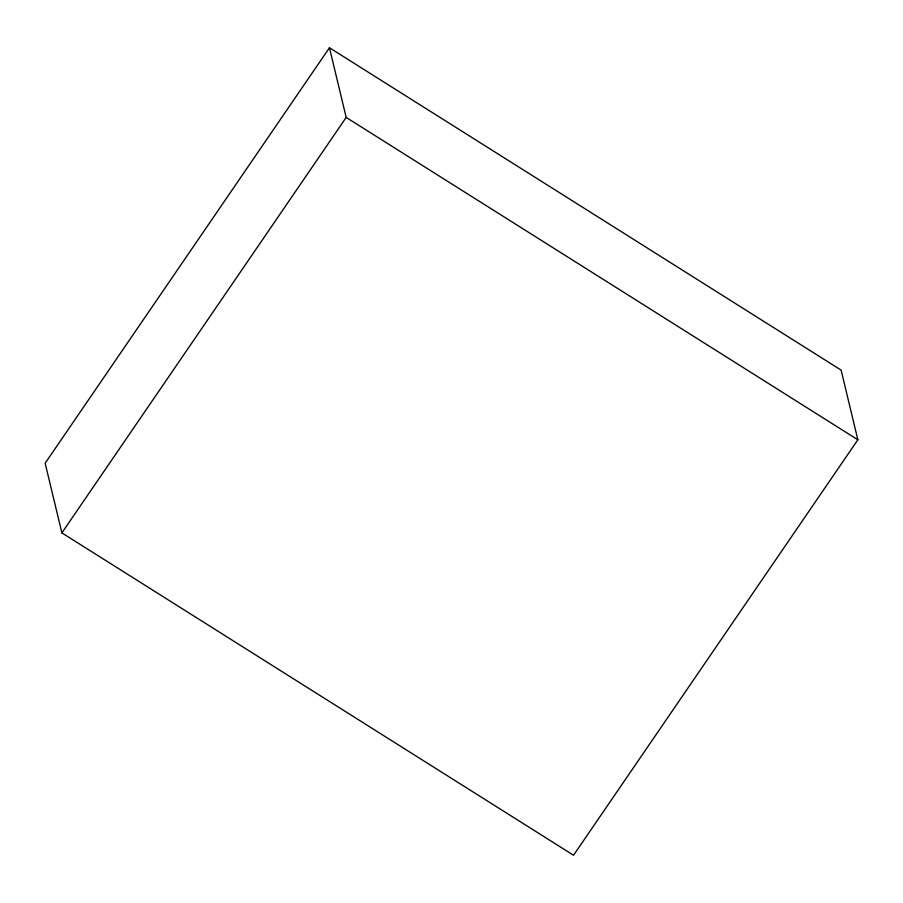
<?xml version="1.0" encoding="UTF-8"?>
<svg xmlns="http://www.w3.org/2000/svg" width="903" height="903" viewBox="0 0 903 903"><rect width="100%" height="100%" fill="white"/><g stroke="black" fill="none" stroke-linecap="round" stroke-linejoin="round"><path stroke-width="1.35" d="M329.46 47.757L45.15 463.216L61.878 532.883L573.54 855.243L857.85 439.784L841.122 370.117L329.46 47.757L346.188 117.424L857.85 439.784M61.878 532.883L346.188 117.424"/></g></svg>
